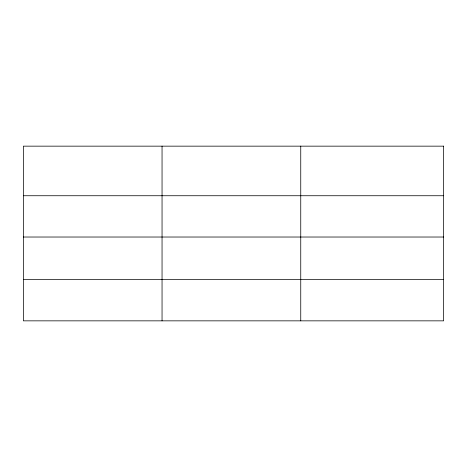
<?xml version="1.0" encoding="UTF-8"?>
<svg xmlns="http://www.w3.org/2000/svg" width="467" height="467" viewBox="0 0 467 467"><rect width="100%" height="100%" fill="white"/><g stroke="black" fill="none" stroke-linecap="round" stroke-linejoin="round"><path stroke-width="0.7" d="M23.35 195.737L443.65 195.737M23.35 237.026L443.65 237.026M23.35 279.558L443.65 279.558M300.748 146.153L300.748 320.847M162.049 146.153L162.049 320.847M443.65 146.153L23.35 146.153L23.35 320.847L443.65 320.847L443.65 146.153"/></g></svg>
